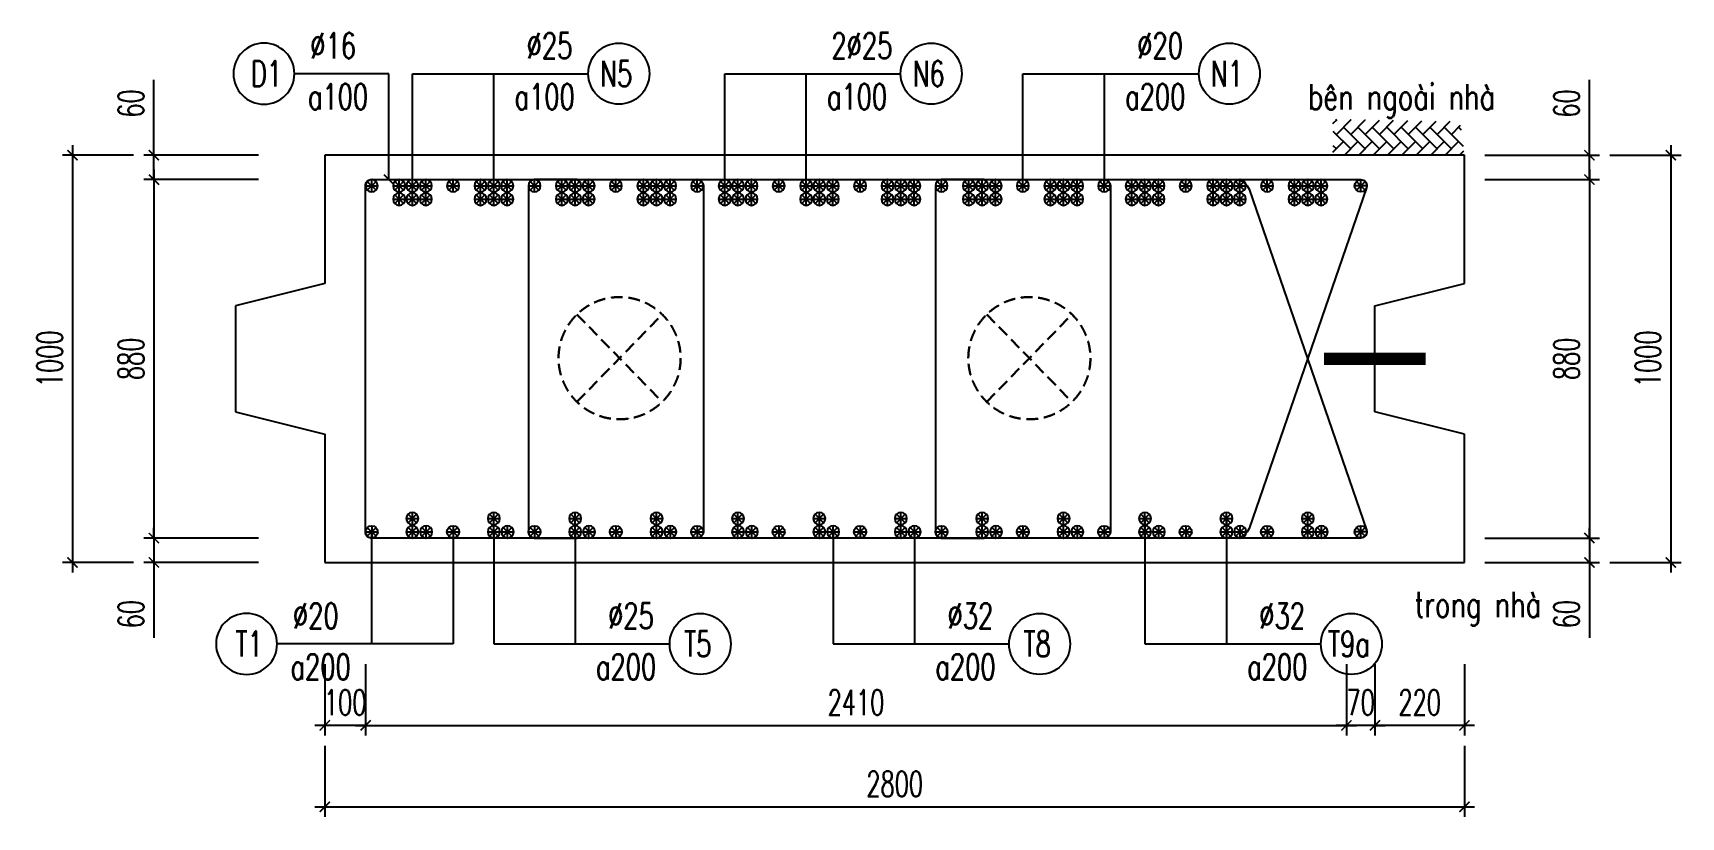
# Model space of a CAD drawing. Header units: millimetres. Extents: x -143570 to 58447, y -1448440 to -1202244.
# Drawn here: x -13922 to 2275, y -1417273 to -1409573 of the extents above; entities that cross this region are included whole.
import ezdxf
from ezdxf.enums import TextEntityAlignment as Align

# ---------------------------------------------------------------- set-up
doc = ezdxf.new("R2010")
doc.units = ezdxf.units.MM
doc.header["$LTSCALE"] = 30
doc.header["$PDMODE"] = 3
doc.linetypes.add('DASHED', pattern=[19.05, 12.7, -6.35])
doc.layers.get('0').update_dxf_attribs({"lineweight": 9})
doc.layers.get('Defpoints').update_dxf_attribs({"lineweight": 9})
for name, color, linetype in [('ccu11-Cotthep', 9, 'Continuous'), ('ccu11-Dim', 8, 'Continuous'), ('ccu11-Hatch', 8, 'Continuous'), ('ccu11-Text', 31, 'Continuous'), ('ccu11-Thay', 7, 'Continuous'), ('ccu11-Thep', 4, 'Continuous'), ('ccu11-Thep doc', 4, 'Continuous'), ('ccu11-Thepdai', 6, 'Continuous')]:
    doc.layers.add(name, color=color, linetype=linetype)
doc.layers.add('ccu11-Khuat', color=9, linetype='DASHED', lineweight=30)
doc.layers.add('Vicom_thep doc', color=1, linetype='Continuous', lineweight=35)
doc.styles.add('ccu11-dim', font='vnsimli.shx', dxfattribs={"width": 0.65, "bigfont": 'bigfont.shx'})
doc.styles.add('ccu11-vnsimli', font='vnsimli.shx', dxfattribs={"width": 0.8, "bigfont": 'vns.shx'})
doc.styles.add('ccu11-vnsimple', font='vnsimple.shx', dxfattribs={"bigfont": 'bigfont.shx'})
doc.styles.add('ccu11_simli', font='vnsimli.shx', dxfattribs={"width": 0.8})
doc.dimstyles.new('ccu11-100', dxfattribs={"dimscale": 100, "dimtxt": 2.5, "dimasz": 1, "dimexe": 1, "dimexo": 2, "dimgap": 1, "dimtad": 1, "dimdec": 0, "dimdsep": 46, "dimtxsty": 'ccu11-dim', "dimblk": 'ARCHTICK', "dimcen": -1, "dimdle": 1, "dimclrd": 256, "dimclre": 256, "dimclrt": 3, "dimadec": 0, "dimazin": 2, "dimtfac": 0.1, "dimtdec": 0, "dimtmove": 0, "dimatfit": 1, "dimldrblk": 'ARCHTICK', "dimfxl": 1, "dimtvp": 0.833333, "dimtolj": 1, "dimtzin": 12, "dimarcsym": 0})
doc.dimstyles.new('ccu11-100x4', dxfattribs={"dimscale": 100, "dimtxt": 2.5, "dimasz": 1, "dimexe": 1, "dimexo": 2, "dimgap": 1, "dimtad": 1, "dimdec": 0, "dimlfac": 0.25, "dimdsep": 46, "dimtxsty": 'ccu11-dim', "dimblk": 'ARCHTICK', "dimcen": -1, "dimdle": 1, "dimclrd": 256, "dimclre": 256, "dimclrt": 3, "dimadec": 0, "dimazin": 2, "dimtfac": 0.1, "dimtdec": 0, "dimtmove": 0, "dimatfit": 1, "dimldrblk": 'ARCHTICK', "dimfxl": 1, "dimtvp": 0.833333, "dimtolj": 1, "dimtzin": 12, "dimarcsym": 0})

# ---------------------------------------------------------------- blocks, each defined once
blk = doc.blocks.new('MCT')
at = {"ltscale": 0.005}
for p, q in [((-0.49, 0), (0.49, 0)), ((0.35, -0.35), (-0.35, 0.35)), ((-0.35, -0.35), (0.35, 0.35)), ((0, -0.49), (0, 0.49))]:
    blk.add_line(p, q, dxfattribs=at)
blk.add_circle((0, 0), 0.492, dxfattribs=at)
blk = doc.blocks.new('*U766')
at = {"layer": 'ccu11-Thep doc', "xscale": -121.9200000001001, "yscale": 121.9200000001001, "zscale": 121.92, "rotation": 270}
blk.add_blockref('MCT', (0, 0), dxfattribs=at)
blk = doc.blocks.new('*U767')
at = {"layer": 'ccu11-Thep doc', "color": 0, "linetype": 'ByBlock', "lineweight": -2, "transparency": 16777216}
for p in [(0, 0), (800, 0), (1600, 0), (2400, 0), (3200, 0), (4000, 0), (4800, 0), (5600, 0), (6400, 0), (7200, 0), (8000, 0), (8800, 0)]:
    blk.add_blockref('*U766', p, dxfattribs=at)
blk = doc.blocks.new('*U768')
at = {"layer": 'ccu11-Thep doc', "xscale": -121.9200000001001, "yscale": 121.9200000001001, "zscale": 121.92, "rotation": 270}
blk.add_blockref('MCT', (0, 0), dxfattribs=at)
blk = doc.blocks.new('*U769')
at = {"layer": 'ccu11-Thep doc', "color": 0, "linetype": 'ByBlock', "lineweight": -2, "transparency": 16777216}
for p in [(0, 0), (800, 0), (1600, 0), (2400, 0), (3200, 0), (4000, 0), (4800, 0), (5600, 0), (6400, 0), (7200, 0), (8000, 0), (8800, 0)]:
    blk.add_blockref('*U768', p, dxfattribs=at)
blk = doc.blocks.new('_ARCHTICK')
at = {"color": 0, "linetype": 'ByBlock', "const_width": 0.15}
blk.add_lwpolyline([(-0.5, -0.5), (0.5, 0.5)], dxfattribs=at)
blk = doc.blocks.new('*D784')
at = {"layer": 'ccu11-Dim', "linetype": 'ByBlock', "lineweight": -2, "ltscale": 30, "transparency": 16777216}
for p, q in [((-12733, -1410773), (-12733, -1410033)), ((-11704, -1410773), (-12833, -1410773)), ((-12733, -1411013), (-12733, -1410773)), ((-11704, -1411013), (-12833, -1411013)), ((-12733, -1411013), (-12733, -1411113))]:
    blk.add_line(p, q, dxfattribs=at)
at = {"layer": 'Defpoints', "color": 0, "linetype": 'ByBlock', "ltscale": 30, "transparency": 16777216}
for p in [(-11504, -1410773), (-12733, -1411013), (-11504, -1411013)]:
    blk.add_point(p, dxfattribs=at)
at = {"layer": 'ccu11-Dim', "linetype": 'ByBlock', "lineweight": -2, "ltscale": 30, "transparency": 16777216, "xscale": 100, "yscale": 100, "zscale": 100}
for p, rotation in [((-12733, -1410773), 270), ((-12733, -1411013), 90)]:
    blk.add_blockref('_ARCHTICK', p, dxfattribs=dict(at, rotation=rotation))
at = {"layer": 'ccu11-Dim', "color": 3, "linetype": 'ByBlock', "ltscale": 30, "transparency": 16777216, "insert": (-12958, -1410265), "char_height": 250, "attachment_point": 5, "rotation": 90, "style": 'ccu11-dim'}
blk.add_mtext('\\A1;60', dxfattribs=at)
blk = doc.blocks.new('*D785')
at = {"layer": 'ccu11-Dim', "linetype": 'ByBlock', "lineweight": -2, "ltscale": 30, "transparency": 16777216}
for p, q in [((-12733, -1410913), (-12733, -1414633)), ((-11704, -1411013), (-12833, -1411013)), ((-11704, -1414533), (-12833, -1414533))]:
    blk.add_line(p, q, dxfattribs=at)
at = {"layer": 'Defpoints', "color": 0, "linetype": 'ByBlock', "ltscale": 30, "transparency": 16777216}
for p in [(-11504, -1411013), (-12733, -1414533), (-11504, -1414533)]:
    blk.add_point(p, dxfattribs=at)
at = {"layer": 'ccu11-Dim', "linetype": 'ByBlock', "lineweight": -2, "ltscale": 30, "transparency": 16777216, "xscale": 100, "yscale": 100, "zscale": 100}
for p, rotation in [((-12733, -1411013), 90), ((-12733, -1414533), 270)]:
    blk.add_blockref('_ARCHTICK', p, dxfattribs=dict(at, rotation=rotation))
at = {"layer": 'ccu11-Dim', "color": 3, "linetype": 'ByBlock', "ltscale": 30, "transparency": 16777216, "insert": (-12958, -1412773), "char_height": 250, "attachment_point": 5, "rotation": 90, "style": 'ccu11-dim'}
blk.add_mtext('\\A1;880', dxfattribs=at)
blk = doc.blocks.new('*D786')
at = {"layer": 'ccu11-Dim', "linetype": 'ByBlock', "lineweight": -2, "ltscale": 30, "transparency": 16777216}
for p, q in [((-12733, -1414533), (-12733, -1414433)), ((-11704, -1414533), (-12833, -1414533)), ((-12733, -1414533), (-12733, -1414773)), ((-11704, -1414773), (-12833, -1414773)), ((-12733, -1414773), (-12733, -1415512))]:
    blk.add_line(p, q, dxfattribs=at)
at = {"layer": 'Defpoints', "color": 0, "linetype": 'ByBlock', "ltscale": 30, "transparency": 16777216}
for p in [(-12733, -1414533), (-11504, -1414533), (-11504, -1414773)]:
    blk.add_point(p, dxfattribs=at)
at = {"layer": 'ccu11-Dim', "linetype": 'ByBlock', "lineweight": -2, "ltscale": 30, "transparency": 16777216, "xscale": 100, "yscale": 100, "zscale": 100}
for p, rotation in [((-12733, -1414533), 270), ((-12733, -1414773), 90)]:
    blk.add_blockref('_ARCHTICK', p, dxfattribs=dict(at, rotation=rotation))
at = {"layer": 'ccu11-Dim', "color": 3, "linetype": 'ByBlock', "ltscale": 30, "transparency": 16777216, "insert": (-12958, -1415281), "char_height": 250, "attachment_point": 5, "rotation": 90, "style": 'ccu11-dim'}
blk.add_mtext('\\A1;60', dxfattribs=at)
blk = doc.blocks.new('*D787')
at = {"layer": 'ccu11-Dim', "linetype": 'ByBlock', "lineweight": -2, "ltscale": 30, "transparency": 16777216}
for p, q in [((-12933, -1410773), (-13633, -1410773)), ((-13533, -1410673), (-13533, -1414873)), ((-12933, -1414773), (-13633, -1414773))]:
    blk.add_line(p, q, dxfattribs=at)
at = {"layer": 'Defpoints', "color": 0, "linetype": 'ByBlock', "ltscale": 30, "transparency": 16777216}
for p in [(-12733, -1410773), (-13533, -1414773), (-12733, -1414773)]:
    blk.add_point(p, dxfattribs=at)
at = {"layer": 'ccu11-Dim', "linetype": 'ByBlock', "lineweight": -2, "ltscale": 30, "transparency": 16777216, "xscale": 100, "yscale": 100, "zscale": 100}
for p, rotation in [((-13533, -1410773), 90), ((-13533, -1414773), 270)]:
    blk.add_blockref('_ARCHTICK', p, dxfattribs=dict(at, rotation=rotation))
at = {"layer": 'ccu11-Dim', "color": 3, "linetype": 'ByBlock', "ltscale": 30, "transparency": 16777216, "insert": (-13758, -1412773), "char_height": 250, "attachment_point": 5, "rotation": 90, "style": 'ccu11-dim'}
blk.add_mtext('\\A1;1000', dxfattribs=at)
blk = doc.blocks.new('*D788')
at = {"layer": 'ccu11-Dim', "linetype": 'ByBlock', "lineweight": -2, "ltscale": 30, "transparency": 16777216}
for p, q in [((-733, -1415773), (-733, -1416473)), ((147, -1415773), (147, -1416473)), ((247, -1416373), (-833, -1416373))]:
    blk.add_line(p, q, dxfattribs=at)
at = {"layer": 'Defpoints', "color": 0, "linetype": 'ByBlock', "ltscale": 30, "transparency": 16777216}
for p in [(-733, -1415573), (147, -1415573), (-733, -1416373)]:
    blk.add_point(p, dxfattribs=at)
at = {"layer": 'ccu11-Dim', "linetype": 'ByBlock', "lineweight": -2, "ltscale": 30, "transparency": 16777216, "xscale": 100, "yscale": 100, "zscale": 100, "rotation": 180}
blk.add_blockref('_ARCHTICK', (-733, -1416373), dxfattribs=at)
at = {"layer": 'ccu11-Dim', "linetype": 'ByBlock', "lineweight": -2, "ltscale": 30, "transparency": 16777216, "xscale": 100, "yscale": 100, "zscale": 100}
blk.add_blockref('_ARCHTICK', (147, -1416373), dxfattribs=at)
at = {"layer": 'ccu11-Dim', "color": 3, "linetype": 'ByBlock', "ltscale": 30, "transparency": 16777216, "insert": (-293, -1416148), "char_height": 250, "attachment_point": 5, "style": 'ccu11-dim'}
blk.add_mtext('\\A1;220', dxfattribs=at)
blk = doc.blocks.new('*D789')
at = {"layer": 'ccu11-Dim', "linetype": 'ByBlock', "lineweight": -2, "ltscale": 30, "transparency": 16777216}
for p, q in [((-11053, -1416573), (-11053, -1417273)), ((147, -1416573), (147, -1417273)), ((-11153, -1417173), (247, -1417173))]:
    blk.add_line(p, q, dxfattribs=at)
at = {"layer": 'Defpoints', "color": 0, "linetype": 'ByBlock', "ltscale": 30, "transparency": 16777216}
for p in [(-11053, -1416373), (147, -1416373), (147, -1417173)]:
    blk.add_point(p, dxfattribs=at)
at = {"layer": 'ccu11-Dim', "linetype": 'ByBlock', "lineweight": -2, "ltscale": 30, "transparency": 16777216, "xscale": 100, "yscale": 100, "zscale": 100, "rotation": 180}
blk.add_blockref('_ARCHTICK', (-11053, -1417173), dxfattribs=at)
at = {"layer": 'ccu11-Dim', "linetype": 'ByBlock', "lineweight": -2, "ltscale": 30, "transparency": 16777216, "xscale": 100, "yscale": 100, "zscale": 100}
blk.add_blockref('_ARCHTICK', (147, -1417173), dxfattribs=at)
at = {"layer": 'ccu11-Dim', "color": 3, "linetype": 'ByBlock', "ltscale": 30, "transparency": 16777216, "insert": (-5453, -1416948), "char_height": 250, "attachment_point": 5, "style": 'ccu11-dim'}
blk.add_mtext('\\A1;2800', dxfattribs=at)
blk = doc.blocks.new('*D790')
at = {"layer": 'ccu11-Dim', "linetype": 'ByBlock', "lineweight": -2, "ltscale": 30, "transparency": 16777216}
for p, q in [((-1013, -1415773), (-1013, -1416473)), ((-733, -1415773), (-733, -1416473)), ((-1013, -1416373), (-1113, -1416373)), ((-733, -1416373), (-1013, -1416373)), ((-733, -1416373), (-633, -1416373))]:
    blk.add_line(p, q, dxfattribs=at)
at = {"layer": 'Defpoints', "color": 0, "linetype": 'ByBlock', "ltscale": 30, "transparency": 16777216}
for p in [(-1013, -1415573), (-733, -1415573), (-1013, -1416373)]:
    blk.add_point(p, dxfattribs=at)
at = {"layer": 'ccu11-Dim', "linetype": 'ByBlock', "lineweight": -2, "ltscale": 30, "transparency": 16777216, "xscale": 100, "yscale": 100, "zscale": 100}
blk.add_blockref('_ARCHTICK', (-1013, -1416373), dxfattribs=at)
at = {"layer": 'ccu11-Dim', "linetype": 'ByBlock', "lineweight": -2, "ltscale": 30, "transparency": 16777216, "xscale": 100, "yscale": 100, "zscale": 100, "rotation": 180}
blk.add_blockref('_ARCHTICK', (-733, -1416373), dxfattribs=at)
at = {"layer": 'ccu11-Dim', "color": 3, "linetype": 'ByBlock', "ltscale": 30, "transparency": 16777216, "insert": (-873, -1416148), "char_height": 250, "attachment_point": 5, "style": 'ccu11-dim'}
blk.add_mtext('\\A1;70', dxfattribs=at)
blk = doc.blocks.new('*D791')
at = {"layer": 'ccu11-Dim', "linetype": 'ByBlock', "lineweight": -2, "ltscale": 30, "transparency": 16777216}
for p, q in [((-10653, -1415773), (-10653, -1416473)), ((-1013, -1415773), (-1013, -1416473)), ((-10753, -1416373), (-913, -1416373))]:
    blk.add_line(p, q, dxfattribs=at)
at = {"layer": 'Defpoints', "color": 0, "linetype": 'ByBlock', "ltscale": 30, "transparency": 16777216}
for p in [(-10653, -1415573), (-1013, -1415573), (-1013, -1416373)]:
    blk.add_point(p, dxfattribs=at)
at = {"layer": 'ccu11-Dim', "linetype": 'ByBlock', "lineweight": -2, "ltscale": 30, "transparency": 16777216, "xscale": 100, "yscale": 100, "zscale": 100, "rotation": 180}
blk.add_blockref('_ARCHTICK', (-10653, -1416373), dxfattribs=at)
at = {"layer": 'ccu11-Dim', "linetype": 'ByBlock', "lineweight": -2, "ltscale": 30, "transparency": 16777216, "xscale": 100, "yscale": 100, "zscale": 100}
blk.add_blockref('_ARCHTICK', (-1013, -1416373), dxfattribs=at)
at = {"layer": 'ccu11-Dim', "color": 3, "linetype": 'ByBlock', "ltscale": 30, "transparency": 16777216, "insert": (-5833, -1416148), "char_height": 250, "attachment_point": 5, "style": 'ccu11-dim'}
blk.add_mtext('\\A1;2410', dxfattribs=at)
blk = doc.blocks.new('*D792')
at = {"layer": 'ccu11-Dim', "linetype": 'ByBlock', "lineweight": -2, "ltscale": 30, "transparency": 16777216}
for p, q in [((-11053, -1415773), (-11053, -1416473)), ((-10653, -1415773), (-10653, -1416473)), ((-11053, -1416373), (-11153, -1416373)), ((-10653, -1416373), (-11053, -1416373)), ((-10653, -1416373), (-10553, -1416373))]:
    blk.add_line(p, q, dxfattribs=at)
at = {"layer": 'Defpoints', "color": 0, "linetype": 'ByBlock', "ltscale": 30, "transparency": 16777216}
for p in [(-11053, -1415573), (-10653, -1415573), (-11053, -1416373)]:
    blk.add_point(p, dxfattribs=at)
at = {"layer": 'ccu11-Dim', "linetype": 'ByBlock', "lineweight": -2, "ltscale": 30, "transparency": 16777216, "xscale": 100, "yscale": 100, "zscale": 100}
blk.add_blockref('_ARCHTICK', (-11053, -1416373), dxfattribs=at)
at = {"layer": 'ccu11-Dim', "linetype": 'ByBlock', "lineweight": -2, "ltscale": 30, "transparency": 16777216, "xscale": 100, "yscale": 100, "zscale": 100, "rotation": 180}
blk.add_blockref('_ARCHTICK', (-10653, -1416373), dxfattribs=at)
at = {"layer": 'ccu11-Dim', "color": 3, "linetype": 'ByBlock', "ltscale": 30, "transparency": 16777216, "insert": (-10853, -1416148), "char_height": 250, "attachment_point": 5, "style": 'ccu11-dim'}
blk.add_mtext('\\A1;100', dxfattribs=at)
blk = doc.blocks.new('SHD')
at = {"layer": 'ccu11-Cotthep'}
blk.add_circle((300, 0), 300, dxfattribs=at)
at = {"layer": 'ccu11-Cotthep', "color": 31, "style": 'ccu11_simli', "width": 0.8}
blk.add_attdef('DK', text='', height=250, dxfattribs=at).set_placement((-101, 65), align=Align.BOTTOM_RIGHT)
blk.add_attdef('KH', text='', height=250, dxfattribs=at).set_placement((300, 0), align=Align.MIDDLE)
blk.add_attdef('KC', text='', height=250, dxfattribs=at).set_placement((-101, -142), align=Align.TOP_RIGHT)
blk = doc.blocks.new('*D793')
at = {"layer": 'ccu11-Dim', "linetype": 'ByBlock', "lineweight": -2, "ltscale": 30, "transparency": 16777216}
for p, q in [((1375, -1410773), (1375, -1410033)), ((347, -1410773), (1475, -1410773)), ((1375, -1411013), (1375, -1410773)), ((347, -1411013), (1475, -1411013)), ((1375, -1411013), (1375, -1411113))]:
    blk.add_line(p, q, dxfattribs=at)
at = {"layer": 'Defpoints', "color": 0, "linetype": 'ByBlock', "ltscale": 30, "transparency": 16777216}
for p in [(147, -1410773), (147, -1411013), (1375, -1411013)]:
    blk.add_point(p, dxfattribs=at)
at = {"layer": 'ccu11-Dim', "linetype": 'ByBlock', "lineweight": -2, "ltscale": 30, "transparency": 16777216, "xscale": 100, "yscale": 100, "zscale": 100}
for p, rotation in [((1375, -1410773), 270), ((1375, -1411013), 90)]:
    blk.add_blockref('_ARCHTICK', p, dxfattribs=dict(at, rotation=rotation))
at = {"layer": 'ccu11-Dim', "color": 3, "linetype": 'ByBlock', "ltscale": 30, "transparency": 16777216, "insert": (1150, -1410265), "char_height": 250, "attachment_point": 5, "rotation": 90, "style": 'ccu11-dim'}
blk.add_mtext('\\A1;60', dxfattribs=at)
blk = doc.blocks.new('*D794')
at = {"layer": 'ccu11-Dim', "linetype": 'ByBlock', "lineweight": -2, "ltscale": 30, "transparency": 16777216}
for p, q in [((1375, -1410913), (1375, -1414633)), ((347, -1411013), (1475, -1411013)), ((347, -1414533), (1475, -1414533))]:
    blk.add_line(p, q, dxfattribs=at)
at = {"layer": 'Defpoints', "color": 0, "linetype": 'ByBlock', "ltscale": 30, "transparency": 16777216}
for p in [(147, -1411013), (147, -1414533), (1375, -1414533)]:
    blk.add_point(p, dxfattribs=at)
at = {"layer": 'ccu11-Dim', "linetype": 'ByBlock', "lineweight": -2, "ltscale": 30, "transparency": 16777216, "xscale": 100, "yscale": 100, "zscale": 100}
for p, rotation in [((1375, -1411013), 90), ((1375, -1414533), 270)]:
    blk.add_blockref('_ARCHTICK', p, dxfattribs=dict(at, rotation=rotation))
at = {"layer": 'ccu11-Dim', "color": 3, "linetype": 'ByBlock', "ltscale": 30, "transparency": 16777216, "insert": (1150, -1412773), "char_height": 250, "attachment_point": 5, "rotation": 90, "style": 'ccu11-dim'}
blk.add_mtext('\\A1;880', dxfattribs=at)
blk = doc.blocks.new('*D795')
at = {"layer": 'ccu11-Dim', "linetype": 'ByBlock', "lineweight": -2, "ltscale": 30, "transparency": 16777216}
for p, q in [((1375, -1414533), (1375, -1414433)), ((347, -1414533), (1475, -1414533)), ((1375, -1414533), (1375, -1414773)), ((347, -1414773), (1475, -1414773)), ((1375, -1414773), (1375, -1415512))]:
    blk.add_line(p, q, dxfattribs=at)
at = {"layer": 'Defpoints', "color": 0, "linetype": 'ByBlock', "ltscale": 30, "transparency": 16777216}
for p in [(147, -1414533), (1375, -1414533), (147, -1414773)]:
    blk.add_point(p, dxfattribs=at)
at = {"layer": 'ccu11-Dim', "linetype": 'ByBlock', "lineweight": -2, "ltscale": 30, "transparency": 16777216, "xscale": 100, "yscale": 100, "zscale": 100}
for p, rotation in [((1375, -1414533), 270), ((1375, -1414773), 90)]:
    blk.add_blockref('_ARCHTICK', p, dxfattribs=dict(at, rotation=rotation))
at = {"layer": 'ccu11-Dim', "color": 3, "linetype": 'ByBlock', "ltscale": 30, "transparency": 16777216, "insert": (1150, -1415281), "char_height": 250, "attachment_point": 5, "rotation": 90, "style": 'ccu11-dim'}
blk.add_mtext('\\A1;60', dxfattribs=at)
blk = doc.blocks.new('*D796')
at = {"layer": 'ccu11-Dim', "linetype": 'ByBlock', "lineweight": -2, "ltscale": 30, "transparency": 16777216}
for p, q in [((1575, -1410773), (2275, -1410773)), ((2175, -1410673), (2175, -1414873)), ((1575, -1414773), (2275, -1414773))]:
    blk.add_line(p, q, dxfattribs=at)
at = {"layer": 'Defpoints', "color": 0, "linetype": 'ByBlock', "ltscale": 30, "transparency": 16777216}
for p in [(1375, -1410773), (1375, -1414773), (2175, -1414773)]:
    blk.add_point(p, dxfattribs=at)
at = {"layer": 'ccu11-Dim', "linetype": 'ByBlock', "lineweight": -2, "ltscale": 30, "transparency": 16777216, "xscale": 100, "yscale": 100, "zscale": 100}
for p, rotation in [((2175, -1410773), 90), ((2175, -1414773), 270)]:
    blk.add_blockref('_ARCHTICK', p, dxfattribs=dict(at, rotation=rotation))
at = {"layer": 'ccu11-Dim', "color": 3, "linetype": 'ByBlock', "ltscale": 30, "transparency": 16777216, "insert": (1950, -1412773), "char_height": 250, "attachment_point": 5, "rotation": 90, "style": 'ccu11-dim'}
blk.add_mtext('\\A1;1000', dxfattribs=at)
blk = doc.blocks.new('ccu11_block_thep')
at = {"layer": 'ccu11-Thep', "color": 3}
for p, q in [((-0.4, 0), (0.4, 0)), ((-0.28, 0.28), (0.28, -0.28)), ((0.28, 0.28), (-0.28, -0.28)), ((0, 0.4), (0, -0.4))]:
    blk.add_line(p, q, dxfattribs=at)
at = {"layer": 'ccu11-Thep', "color": 1, "const_width": 0.0667}
blk.add_lwpolyline([(-0.4, 0, 1), (0.4, 0, 1), (-0.4, 0, 1)], format="xyb", dxfattribs=at)
at = {"layer": 'ccu11-Thep', "color": 1}
blk.add_circle((0, 0), 0.4, dxfattribs=at)
blk = doc.blocks.new('*U770')
at = {"layer": 'Vicom_thep doc', "xscale": -150, "yscale": 150, "zscale": 150, "rotation": 180}
blk.add_blockref('ccu11_block_thep', (0, 0), dxfattribs=at)
blk = doc.blocks.new('*U771')
at = {"layer": 'ccu11-Thep doc', "color": 0, "linetype": 'ByBlock', "lineweight": -2, "transparency": 16777216}
for p in [(0, 0), (800, 0), (1600, 0), (2400, 0), (3200, 0), (4000, 0), (4800, 0), (5600, 0), (6400, 0), (7200, 0), (8000, 0), (8800, 0)]:
    blk.add_blockref('*U770', p, dxfattribs=at)
blk = doc.blocks.new('*U772')
at = {"layer": 'Vicom_thep doc', "xscale": -150, "yscale": 150, "zscale": 150, "rotation": 180}
blk.add_blockref('ccu11_block_thep', (0, 0), dxfattribs=at)
blk = doc.blocks.new('*U773')
at = {"layer": 'ccu11-Thep doc', "color": 0, "linetype": 'ByBlock', "lineweight": -2, "transparency": 16777216}
for p in [(0, 0), (800, 0), (1600, 0), (2400, 0), (3200, 0), (4000, 0), (4800, 0), (5600, 0), (6400, 0), (7200, 0), (8000, 0), (8800, 0)]:
    blk.add_blockref('*U772', p, dxfattribs=at)
blk = doc.blocks.new('*U764')
at = {"layer": 'Vicom_thep doc', "xscale": -150, "yscale": 150, "zscale": 150, "rotation": 180}
blk.add_blockref('ccu11_block_thep', (0, 0), dxfattribs=at)
blk = doc.blocks.new('*U765')
at = {"layer": 'ccu11-Thep doc', "color": 0, "linetype": 'ByBlock', "lineweight": -2, "transparency": 16777216}
for p in [(0, 0), (800, 0), (1600, 0), (2400, 0), (3200, 0), (4000, 0), (4800, 0), (5600, 0), (6400, 0), (7200, 0), (8000, 0), (8800, 0)]:
    blk.add_blockref('*U764', p, dxfattribs=at)
blk = doc.blocks.new('*U774')
at = {"layer": 'Vicom_thep doc', "xscale": -150, "yscale": 150, "zscale": 150, "rotation": 180}
blk.add_blockref('ccu11_block_thep', (0, 0), dxfattribs=at)
blk = doc.blocks.new('*U775')
at = {"layer": 'ccu11-Thep doc', "color": 0, "linetype": 'ByBlock', "lineweight": -2, "transparency": 16777216}
for p in [(0, 0), (800, 0), (1600, 0), (2400, 0), (3200, 0), (4000, 0), (4800, 0), (5600, 0), (6400, 0), (7200, 0), (8000, 0), (8800, 0)]:
    blk.add_blockref('*U774', p, dxfattribs=at)
blk = doc.blocks.new('*U776')
at = {"layer": 'Vicom_thep doc', "xscale": -150, "yscale": 150, "zscale": 150, "rotation": 180}
blk.add_blockref('ccu11_block_thep', (0, 0), dxfattribs=at)
blk = doc.blocks.new('*U777')
at = {"layer": 'ccu11-Thep doc', "color": 0, "linetype": 'ByBlock', "lineweight": -2, "transparency": 16777216}
for p in [(0, 0), (800, 0), (1600, 0), (2400, 0), (3200, 0), (4000, 0), (4800, 0), (5600, 0), (6400, 0), (7200, 0), (8000, 0), (8800, 0)]:
    blk.add_blockref('*U776', p, dxfattribs=at)
blk = doc.blocks.new('*U778')
at = {"layer": 'Vicom_thep doc', "xscale": -150, "yscale": 150, "zscale": 150, "rotation": 180}
blk.add_blockref('ccu11_block_thep', (0, 0), dxfattribs=at)
blk = doc.blocks.new('*U779')
at = {"layer": 'ccu11-Thep doc', "color": 0, "linetype": 'ByBlock', "lineweight": -2, "transparency": 16777216}
for p in [(0, 0), (800, 0), (1600, 0), (2400, 0), (3200, 0), (4000, 0), (4800, 0), (5600, 0), (6400, 0), (7200, 0), (8000, 0), (8800, 0)]:
    blk.add_blockref('*U778', p, dxfattribs=at)
blk = doc.blocks.new('*U780')
at = {"layer": 'Vicom_thep doc', "xscale": -150, "yscale": 150, "zscale": 150, "rotation": 180}
blk.add_blockref('ccu11_block_thep', (0, 0), dxfattribs=at)
blk = doc.blocks.new('*U781')
at = {"layer": 'ccu11-Thep doc', "color": 0, "linetype": 'ByBlock', "lineweight": -2, "transparency": 16777216}
for p in [(0, 0), (800, 0), (1600, 0), (2400, 0), (3200, 0), (4000, 0), (4800, 0), (5600, 0), (6400, 0), (7200, 0), (8000, 0), (8800, 0)]:
    blk.add_blockref('*U780', p, dxfattribs=at)
blk = doc.blocks.new('*U782')
at = {"layer": 'Vicom_thep doc', "xscale": -150, "yscale": 150, "zscale": 150, "rotation": 180}
blk.add_blockref('ccu11_block_thep', (0, 0), dxfattribs=at)
blk = doc.blocks.new('*U783')
at = {"layer": 'ccu11-Thep doc', "color": 0, "linetype": 'ByBlock', "lineweight": -2, "transparency": 16777216}
for p in [(0, 0), (800, 0), (1600, 0), (2400, 0), (3200, 0), (4000, 0), (4800, 0), (5600, 0), (6400, 0), (7200, 0), (8000, 0), (8800, 0)]:
    blk.add_blockref('*U782', p, dxfattribs=at)
blk = doc.blocks.new('*U797')
at = {"layer": 'Vicom_thep doc', "xscale": -150, "yscale": 150, "zscale": 150, "rotation": 180}
blk.add_blockref('ccu11_block_thep', (0, 0), dxfattribs=at)
blk = doc.blocks.new('*U798')
at = {"layer": 'ccu11-Thep doc', "color": 0, "linetype": 'ByBlock', "lineweight": -2, "transparency": 16777216}
for p in [(0, 0), (800, 0), (1600, 0), (2400, 0), (3200, 0), (4000, 0), (4800, 0), (5600, 0), (6400, 0), (7200, 0), (8000, 0), (8800, 0)]:
    blk.add_blockref('*U797', p, dxfattribs=at)

msp = doc.modelspace()

# ---------------------------------------------------------------- hatches: boundary and pattern name
at = {"layer": 'ccu11-Hatch', "ltscale": 10}
h = msp.add_hatch(dxfattribs=at)
h.set_pattern_fill('AR-HBONE', color=256, scale=25, angle=270, style=0)
h.set_pattern_definition([(45, (-3262995.94, 365683.33), (141.4213562, 4e-14), [300, -100]), (315, (-3262925.23, 365754.04), (141.4213562, 4e-14), [300, -100])])
h.paths.add_polyline_path([(-1145.44, -1410420.14), (-1145.44, -1410772.87), (146.92, -1410772.87), (104.06, -1410441.56)])

# ---------------------------------------------------------------- linework, layer by layer
at = {"layer": 'ccu11-Khuat', "ltscale": 0.3}
for p, q in [((-8575.66, -1412337.15), (-7737.43, -1413195.86)), ((-8575.66, -1413195.86), (-7737.43, -1412337.15)), ((-4548.42, -1412337.15), (-3710.19, -1413195.86)), ((-4548.42, -1413195.86), (-3710.19, -1412337.15))]:
    msp.add_line(p, q, dxfattribs=at)
for centre in [(-8156.54, -1412766.51), (-4129.31, -1412766.51)]:
    msp.add_circle(centre, 600, dxfattribs=at)
at = {"layer": 'ccu11-Thay'}
for p, q in [((146.92, -1410772.87), (-11053.08, -1410772.87)), ((-11053.08, -1410772.87), (-11053.08, -1412032.87)), ((146.92, -1412032.87), (146.92, -1410772.87)), ((-11053.08, -1412032.87), (-11932.85, -1412252.87)), ((-732.85, -1412252.87), (146.92, -1412032.87)), ((-11932.85, -1412252.87), (-11932.85, -1413292.87)), ((-732.85, -1413292.87), (-732.85, -1412252.87)), ((-11932.85, -1413292.87), (-11053.08, -1413512.87)), ((146.92, -1413512.87), (-732.85, -1413292.87)), ((-11053.08, -1413512.87), (-11053.08, -1414772.87)), ((146.92, -1414772.87), (146.92, -1413512.87)), ((-11053.08, -1414772.87), (146.92, -1414772.87))]:
    msp.add_line(p, q, dxfattribs=at)
at = {"layer": 'ccu11-Thep', "const_width": 120}
msp.add_lwpolyline([(-1233.08, -1412772.87), (-233.08, -1412772.87)], dxfattribs=at)
at = {"layer": 'ccu11-Thepdai'}
for points in [[(-2801.28, -1411012.87), (-2080.82, -1411012.87, -0.23620228), (-1969.05, -1411105.62), (-815.17, -1414452.37, -0.5204497), (-871.56, -1414532.87), (-10603.08, -1414532.87, -0.41421356), (-10653.08, -1414482.87), (-10653.08, -1411062.87, -0.41421356), (-10603.08, -1411012.87), (-871.56, -1411012.87, -0.5204497), (-815.17, -1411093.37), (-1969.05, -1414440.12, -0.23620228), (-2080.82, -1414532.87), (-2801.28, -1414532.87)], [(-8572.4, -1411012.87), (-8992.4, -1411012.87, 0.41421356), (-9052.4, -1411072.87), (-9052.4, -1414472.87, 0.41421356), (-8992.4, -1414532.87), (-8572.4, -1414532.87)], [(-7812.4, -1411012.87), (-7392.4, -1411012.87, -0.41421356), (-7332.4, -1411072.87), (-7332.4, -1414472.87, -0.41421356), (-7392.4, -1414532.87), (-7812.4, -1414532.87)], [(-4572.4, -1411012.87), (-4992.4, -1411012.87, 0.41421356), (-5052.4, -1411072.87), (-5052.4, -1414472.87, 0.41421356), (-4992.4, -1414532.87), (-4572.4, -1414532.87)], [(-3812.4, -1411012.87), (-3392.4, -1411012.87, -0.41421356), (-3332.4, -1411072.87), (-3332.4, -1414472.87, -0.41421356), (-3392.4, -1414532.87), (-3812.4, -1414532.87)]]:
    msp.add_lwpolyline(points, format="xyb", dxfattribs=at)

# ---------------------------------------------------------------- block references
at = {"layer": 'ccu11-Cotthep'}
ref = msp.add_blockref('SHD', (-11351.99, -1409972.51), dxfattribs=dict(at, xscale=-1))
ref.add_attrib('KH', 'D1', dxfattribs={"color": 31, "height": 250, "style": 'ccu11-vnsimple', "width": 0.7}).set_placement((-11626.99, -1409972.51), align=Align.MIDDLE_CENTER)
ref.add_attrib('KC', 'a100', dxfattribs={"color": 31, "height": 250, "style": 'ccu11-vnsimple', "width": 0.7}).set_placement((-10923.41, -1410072.51), align=Align.TOP_CENTER)
ref.add_attrib('DK', '`16', dxfattribs={"color": 31, "height": 250, "style": 'ccu11-vnsimple', "width": 0.7}).set_placement((-10971.21, -1409897.51), align=Align.BOTTOM_CENTER)
ref = msp.add_blockref('SHD', (-8464.08, -1409972.51), dxfattribs=at)
ref.add_attrib('KH', 'N5', dxfattribs={"color": 31, "height": 250, "style": 'ccu11-vnsimple', "width": 0.7}).set_placement((-8189.08, -1409972.51), align=Align.MIDDLE_CENTER)
ref.add_attrib('KC', 'a100', dxfattribs={"color": 31, "height": 250, "style": 'ccu11-vnsimple', "width": 0.7}).set_placement((-8892.66, -1410072.51), align=Align.TOP_CENTER)
ref.add_attrib('DK', '`25', dxfattribs={"color": 31, "height": 250, "style": 'ccu11-vnsimple', "width": 0.7}).set_placement((-8844.87, -1409897.51), align=Align.BOTTOM_CENTER)
ref = msp.add_blockref('SHD', (-5394.19, -1409972.51), dxfattribs=at)
ref.add_attrib('KH', 'N6', dxfattribs={"color": 31, "height": 250, "style": 'ccu11-vnsimple', "width": 0.7}).set_placement((-5119.19, -1409972.51), align=Align.MIDDLE_CENTER)
ref.add_attrib('KC', 'a100', dxfattribs={"color": 31, "height": 250, "style": 'ccu11-vnsimple', "width": 0.7}).set_placement((-5822.77, -1410072.51), align=Align.TOP_CENTER)
ref.add_attrib('DK', '2`25', dxfattribs={"color": 31, "height": 250, "style": 'ccu11-vnsimple', "width": 0.7}).set_placement((-5774.97, -1409897.51), align=Align.BOTTOM_CENTER)
ref = msp.add_blockref('SHD', (-2463.4, -1409972.51), dxfattribs=at)
ref.add_attrib('KH', 'N1', dxfattribs={"color": 31, "height": 250, "style": 'ccu11-vnsimple', "width": 0.7}).set_placement((-2188.4, -1409972.51), align=Align.MIDDLE_CENTER)
ref.add_attrib('KC', 'a200', dxfattribs={"color": 31, "height": 250, "style": 'ccu11-vnsimple', "width": 0.7}).set_placement((-2891.98, -1410072.51), align=Align.TOP_CENTER)
ref.add_attrib('DK', '`20', dxfattribs={"color": 31, "height": 250, "style": 'ccu11-vnsimple', "width": 0.7}).set_placement((-2844.18, -1409897.51), align=Align.BOTTOM_CENTER)
ref = msp.add_blockref('SHD', (-11522.77, -1415573.23), dxfattribs=dict(at, xscale=-1))
ref.add_attrib('KH', 'T1', dxfattribs={"color": 31, "height": 250, "style": 'ccu11-vnsimple', "width": 0.7}).set_placement((-11797.77, -1415573.23), align=Align.MIDDLE_CENTER)
ref.add_attrib('KC', 'a200', dxfattribs={"color": 31, "height": 250, "style": 'ccu11-vnsimple', "width": 0.7}).set_placement((-11094.19, -1415673.23), align=Align.TOP_CENTER)
ref.add_attrib('DK', '`20', dxfattribs={"color": 31, "height": 250, "style": 'ccu11-vnsimple', "width": 0.7}).set_placement((-11141.98, -1415498.23), align=Align.BOTTOM_CENTER)
ref = msp.add_blockref('SHD', (-7664.08, -1415573.23), dxfattribs=at)
ref.add_attrib('KH', 'T5', dxfattribs={"color": 31, "height": 250, "style": 'ccu11-vnsimple', "width": 0.7}).set_placement((-7389.08, -1415573.23), align=Align.MIDDLE_CENTER)
ref.add_attrib('KC', 'a200', dxfattribs={"color": 31, "height": 250, "style": 'ccu11-vnsimple', "width": 0.7}).set_placement((-8092.66, -1415673.23), align=Align.TOP_CENTER)
ref.add_attrib('DK', '`25', dxfattribs={"color": 31, "height": 250, "style": 'ccu11-vnsimple', "width": 0.7}).set_placement((-8044.87, -1415498.23), align=Align.BOTTOM_CENTER)
ref = msp.add_blockref('SHD', (-4328.47, -1415573.23), dxfattribs=at)
ref.add_attrib('KH', 'T8', dxfattribs={"color": 31, "height": 250, "style": 'ccu11-vnsimple', "width": 0.7}).set_placement((-4053.47, -1415573.23), align=Align.MIDDLE_CENTER)
ref.add_attrib('KC', 'a200', dxfattribs={"color": 31, "height": 250, "style": 'ccu11-vnsimple', "width": 0.7}).set_placement((-4757.05, -1415673.23), align=Align.TOP_CENTER)
ref.add_attrib('DK', '`32', dxfattribs={"color": 31, "height": 250, "style": 'ccu11-vnsimple', "width": 0.7}).set_placement((-4709.25, -1415498.23), align=Align.BOTTOM_CENTER)
ref = msp.add_blockref('SHD', (-1264.08, -1415573.23), dxfattribs=at)
ref.add_attrib('KH', 'T9a', dxfattribs={"color": 31, "height": 250, "style": 'ccu11-vnsimple', "width": 0.7}).set_placement((-989.08, -1415573.23), align=Align.MIDDLE_CENTER)
ref.add_attrib('KC', 'a200', dxfattribs={"color": 31, "height": 250, "style": 'ccu11-vnsimple', "width": 0.7}).set_placement((-1692.66, -1415673.23), align=Align.TOP_CENTER)
ref.add_attrib('DK', '`32', dxfattribs={"color": 31, "height": 250, "style": 'ccu11-vnsimple', "width": 0.7}).set_placement((-1644.87, -1415498.23), align=Align.BOTTOM_CENTER)
at = {"layer": 'ccu11-Thep doc'}
for name, p in [('*U767', (-10593.08, -1411072.87)), ('*U781', (-10323.19, -1411072.87)), ('*U771', (-10193.08, -1411072.87)), ('*U777', (-10060.62, -1411072.87)), ('*U783', (-10323.19, -1411205.81)), ('*U775', (-10193.08, -1411205.81)), ('*U779', (-10060.62, -1411205.81)), ('*U798', (-10193.08, -1414341.29)), ('*U773', (-10193.08, -1414472.87)), ('*U765', (-10057.47, -1414472.87))]:
    msp.add_blockref(name, p, dxfattribs=at)
at = {"layer": 'ccu11-Thep doc', "xscale": 121.9200000001001, "yscale": 121.9200000001001, "zscale": 121.9200000001001, "rotation": 90.00000000000001}
for p in [(-872.73, -1411072.87), (-872.73, -1414472.87)]:
    msp.add_blockref('MCT', p, dxfattribs=at)
at = {"layer": 'ccu11-Thep doc', "xscale": -1, "rotation": 180}
msp.add_blockref('*U769', (-10593.08, -1414472.87), dxfattribs=at)

# ---------------------------------------------------------------- texts
at = {"layer": 'ccu11-Text', "linetype": 'Continuous', "style": 'ccu11-vnsimli', "width": 0.75}
for s, p in [('bªn ngoµi nhµ', (-472.63, -1410324.72)), ('trong nhµ', (278.02, -1415311.33))]:
    msp.add_text(s, height=250, dxfattribs=at).set_placement(p, align=Align.CENTER)

# ---------------------------------------------------------------- dimensions: what is measured, and where the dimension line sits
at = {"layer": 'ccu11-Dim', "linetype": 'ByBlock', "ltscale": 30}
for base, p1, p2, angle, picture, middle in [((-12732.85, -1411012.87), (-11504.45, -1410772.87), (-11504.45, -1411012.87), 90, '*D784', (-12732.85, -1410264.88)), ((1375.31, -1411012.87), (146.92, -1410772.87), (146.92, -1411012.87), 90, '*D793', (1375.31, -1410264.88)), ((-12732.85, -1414532.87), (-11504.45, -1414772.87), (-11504.45, -1414532.87), 270, '*D786', (-12732.85, -1415280.85)), ((1375.31, -1414532.87), (146.92, -1414772.87), (146.92, -1414532.87), 270, '*D795', (1375.31, -1415280.85))]:
    dim = msp.add_linear_dim(base=base, p1=p1, p2=p2, angle=angle, dimstyle='ccu11-100x4', dxfattribs=at)
    dim.commit()
    dim.dimension.update_dxf_attribs({"geometry": picture, "text_midpoint": middle, "dimtype": 160})
for base, p1, p2, picture, middle in [((-13532.85, -1414772.87), (-12732.85, -1410772.87), (-12732.85, -1414772.87), '*D787', (-13757.85, -1412772.87)), ((2175.31, -1414772.87), (1375.31, -1410772.87), (1375.31, -1414772.87), '*D796', (1950.31, -1412772.87))]:
    dim = msp.add_linear_dim(base=base, p1=p1, p2=p2, angle=90, dimstyle='ccu11-100x4', dxfattribs=at)
    dim.commit()
    dim.dimension.update_dxf_attribs({"geometry": picture, "text_midpoint": middle})
for base, p1, p2, picture, middle in [((-12732.85, -1414532.87), (-11504.45, -1411012.87), (-11504.45, -1414532.87), '*D785', (-12957.85, -1412772.87)), ((1375.31, -1414532.87), (146.92, -1411012.87), (146.92, -1414532.87), '*D794', (1150.31, -1412772.87))]:
    dim = msp.add_linear_dim(base=base, p1=p1, p2=p2, angle=90, dimstyle='ccu11-100x4', override={"dimtmove": 1}, dxfattribs=at)
    dim.commit()
    dim.dimension.update_dxf_attribs({"geometry": picture, "text_midpoint": middle})
for base, p1, p2, picture, middle in [((-11053.08, -1416373.23), (-10653.08, -1415573.23), (-11053.08, -1415573.23), '*D792', (-10853.08, -1416148.23)), ((-1013.08, -1416373.23), (-733.08, -1415573.23), (-1013.08, -1415573.23), '*D790', (-873.08, -1416148.23))]:
    dim = msp.add_linear_dim(base=base, p1=p1, p2=p2, dimstyle='ccu11-100x4', override={"dimtix": 1}, dxfattribs=at)
    dim.commit()
    dim.dimension.update_dxf_attribs({"geometry": picture, "text_midpoint": middle})
for base, p1, p2, picture, middle in [((-1013.08, -1416373.23), (-10653.08, -1415573.23), (-1013.08, -1415573.23), '*D791', (-5833.08, -1416148.23)), ((-733.08, -1416373.23), (146.92, -1415573.23), (-733.08, -1415573.23), '*D788', (-293.08, -1416148.23)), ((146.92, -1417173.23), (-11053.08, -1416373.23), (146.92, -1416373.23), '*D789', (-5453.08, -1416948.23))]:
    dim = msp.add_linear_dim(base=base, p1=p1, p2=p2, dimstyle='ccu11-100x4', dxfattribs=at)
    dim.commit()
    dim.dimension.update_dxf_attribs({"geometry": picture, "text_midpoint": middle})

# ---------------------------------------------------------------- leaders
at = {"layer": 'ccu11-Cotthep', "linetype": 'ByBlock', "ltscale": 30}
msp.add_leader([(-10422.99, -1411012.87), (-10422.99, -1409972.51), (-11351.99, -1409972.51)], dimstyle='ccu11-100x4', dxfattribs=at)
at = {"layer": 'ccu11-Cotthep'}
for points in [[(-10193.08, -1411072.87), (-10193.08, -1409972.51), (-8464.08, -1409972.51)], [(-9393.08, -1411072.87), (-9393.08, -1409972.51), (-8464.08, -1409972.51)], [(-7123.19, -1411072.87), (-7123.19, -1409972.51), (-5394.19, -1409972.51)], [(-6323.19, -1411072.87), (-6323.19, -1409972.51), (-5394.19, -1409972.51)], [(-4192.4, -1411072.87), (-4192.4, -1409972.51), (-2463.4, -1409972.51)], [(-3392.4, -1411072.87), (-3392.4, -1409972.51), (-2463.4, -1409972.51)], [(-9793.77, -1414472.87), (-9793.77, -1415573.23), (-11522.77, -1415573.23)], [(-10593.77, -1414472.87), (-10593.77, -1415573.23), (-11522.77, -1415573.23)], [(-9393.08, -1414472.87), (-9393.08, -1415573.23), (-7664.08, -1415573.23)], [(-8593.08, -1414472.87), (-8593.08, -1415573.23), (-7664.08, -1415573.23)], [(-6057.47, -1414472.87), (-6057.47, -1415573.23), (-4328.47, -1415573.23)], [(-5257.47, -1414472.87), (-5257.47, -1415573.23), (-4328.47, -1415573.23)], [(-2993.08, -1414341.29), (-2993.08, -1415573.23), (-1264.08, -1415573.23)], [(-2193.08, -1414341.29), (-2193.08, -1415573.23), (-1264.08, -1415573.23)]]:
    msp.add_leader(points, dimstyle='ccu11-100', override={"dimasz": 1.5, "dimgap": 1, "dimtad": 0, "dimldrblk": 'None', "dimfxl": 3, "dimfxlon": 1, "dimtfill": 1, "dimarcsym": 1}, dxfattribs=at)

doc.saveas('drawing.dxf')
